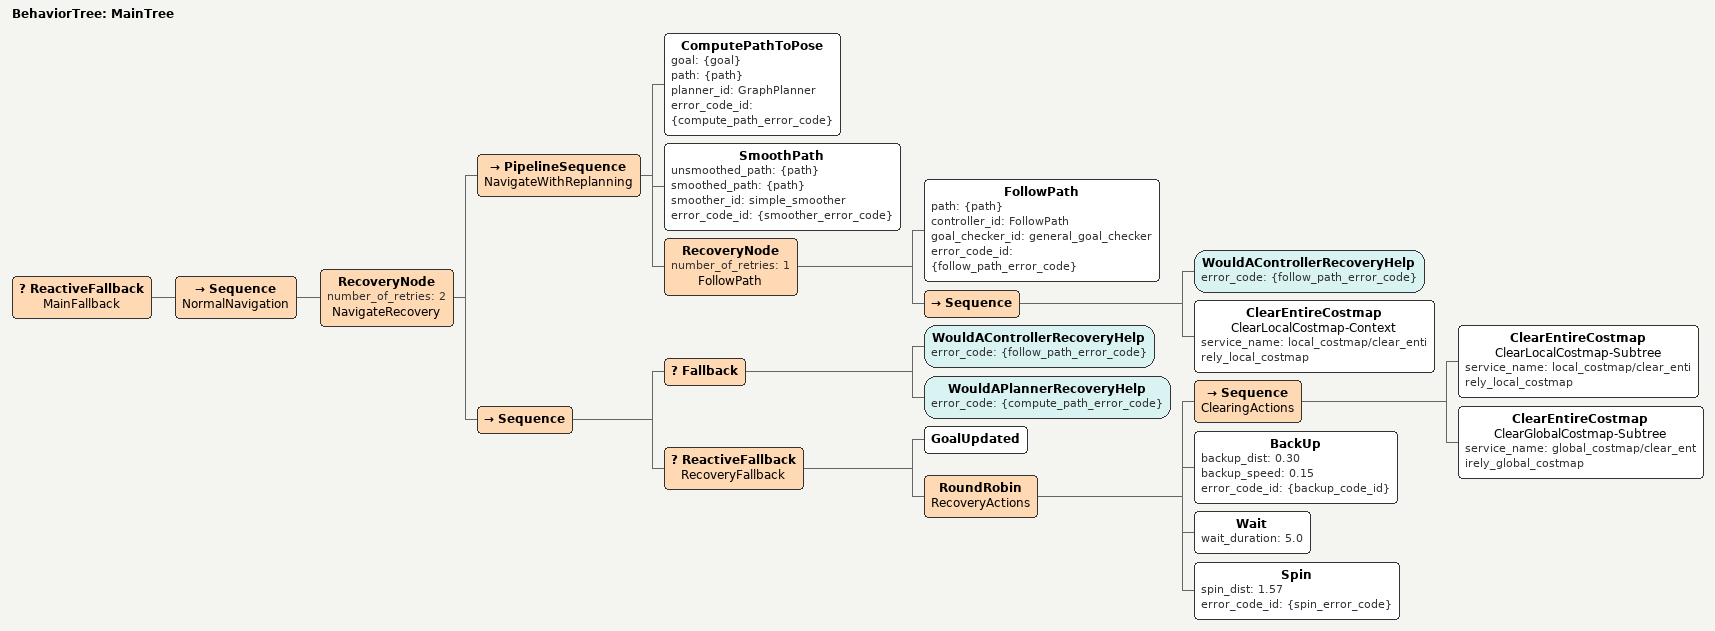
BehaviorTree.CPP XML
<root BTCPP_format="4" main_tree_to_execute="MainTree">
  <BehaviorTree ID="MainTree">
    <ReactiveFallback name="MainFallback">
      <Sequence name="NormalNavigation">
        <RecoveryNode number_of_retries="2" name="NavigateRecovery">
          <PipelineSequence name="NavigateWithReplanning">
            <ComputePathToPose goal="{goal}" path="{path}" planner_id="GraphPlanner"
              error_code_id="{compute_path_error_code}" />
            <SmoothPath unsmoothed_path="{path}" smoothed_path="{path}"
              smoother_id="simple_smoother" error_code_id="{smoother_error_code}" />
            <RecoveryNode number_of_retries="1" name="FollowPath">
              <FollowPath path="{path}" controller_id="FollowPath" goal_checker_id="general_goal_checker"
                error_code_id="{follow_path_error_code}" />
              <Sequence>
                <WouldAControllerRecoveryHelp error_code="{follow_path_error_code}" />
                <ClearEntireCostmap name="ClearLocalCostmap-Context"
                  service_name="local_costmap/clear_entirely_local_costmap" />
              </Sequence>
            </RecoveryNode>
          </PipelineSequence>
          <Sequence>
            <Fallback>
              <WouldAControllerRecoveryHelp error_code="{follow_path_error_code}" />
              <WouldAPlannerRecoveryHelp error_code="{compute_path_error_code}" />
            </Fallback>
            <ReactiveFallback name="RecoveryFallback">
              <GoalUpdated />
              <RoundRobin name="RecoveryActions">
                <Sequence name="ClearingActions">
                  <ClearEntireCostmap name="ClearLocalCostmap-Subtree"
                    service_name="local_costmap/clear_entirely_local_costmap" />
                  <ClearEntireCostmap name="ClearGlobalCostmap-Subtree"
                    service_name="global_costmap/clear_entirely_global_costmap" />
                </Sequence>
                <BackUp backup_dist="0.30" backup_speed="0.15" error_code_id="{backup_code_id}" />
                <Wait wait_duration="5.0" />
                <Spin spin_dist="1.57" error_code_id="{spin_error_code}" />
              </RoundRobin>
            </ReactiveFallback>
          </Sequence>
        </RecoveryNode>
      </Sequence>
    </ReactiveFallback>
  </BehaviorTree>

</root>
